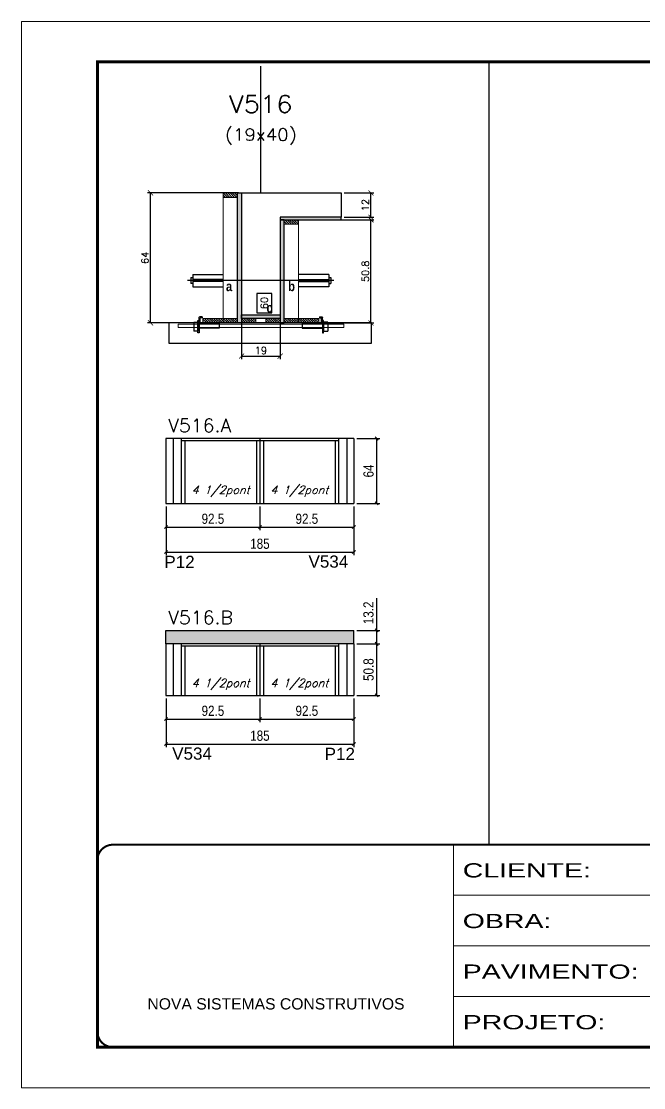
# Model space of a CAD drawing. Extents: x -21493 to -15213, y -12134 to 11887.
# Drawn here: x -19895 to -19282, y 5094 to 6144 of the extents above; entities that cross this region are included whole.
import ezdxf
from ezdxf.enums import TextEntityAlignment as Align

# ---------------------------------------------------------------- set-up
doc = ezdxf.new("R2010")
doc.units = 0
for name, pattern in [('CONTINUO', [0]), ('DASHED', [0.75, 0.5, -0.25]), ('HIDDEN', [0.375, 0.25, -0.125])]:
    doc.linetypes.add(name, pattern=pattern)
for name, color, linetype in [('5', 5, 'Continuous'), ('barrote', 251, 'Continuous'), ('COTA', 241, 'Continuous'), ('Cota Seção (2x)', 4, 'Continuous'), ('detalhes', 4, 'Continuous'), ('Painéis', 200, 'Continuous'), ('presilha', 1, 'Continuous'), ('SARR_2.2x7', 40, 'Continuous'), ('SARR_3.5x7', 81, 'Continuous'), ('TENSOR', 3, 'Continuous'), ('texto', 7, 'Continuous'), ('Texto de Titulo', 7, 'Continuous'), ('Texto Qtd Sarr', 242, 'Continuous')]:
    doc.layers.add(name, color=color, linetype=linetype)
for name, color, linetype, lineweight in [('CONCRETO', 251, 'Continuous', 25), ('Folhas', 255, 'Continuous', 9), ('Hachura', 251, 'Continuous', 9), ('Madeira', 126, 'Continuous', 18), ('SARRAFO DE PRESSAO', 251, 'DASHED', 9), ('SCO-___-LAJ', 2, 'Continuous', 0), ('Texto Seção', 7, 'Continuous', 15)]:
    doc.layers.add(name, color=color, linetype=linetype, lineweight=lineweight)
doc.styles.add('ARIAL', font='arial.ttf')
doc.styles.add('COTA TECNICA', font='techl___.ttf', dxfattribs={"height": 10})
doc.styles.add('REGUA-120', font='ROMANS.shx', dxfattribs={"height": 15})
doc.styles.add('Romans', font='romans.shx')
doc.styles.get("Standard").update_dxf_attribs({"font": 'arial.ttf'})
doc.styles.add('TECNICA', font='techb___.ttf', dxfattribs={"height": 10})
doc.styles.add('Tecnologia', font='')
doc.styles.get('Tecnologia').set_extended_font_data('Forgotten Futurist')
doc.dimstyles.new('Cota Seção (2x)', dxfattribs={"dimtxt": 7, "dimasz": 5, "dimexe": 3, "dimexo": 3, "dimgap": 2, "dimtad": 3, "dimdec": 1, "dimlfac": 0.5, "dimzin": 12, "dimdsep": 46, "dimtxsty": 'Romans', "dimblk": 'ARCHTICK', "dimcen": 0, "dimclrd": 4, "dimclre": 4, "dimclrt": 1, "dimadec": 1, "dimazin": 3, "dimtfac": 1, "dimtdec": 1, "dimtmove": 0, "dimatfit": 3, "dimldrblk": 'OBLIQUE', "dimfxl": 1, "dimtolj": 1, "dimtzin": 12, "dimarcsym": 0})
doc.dimstyles.new('Cota Seção interna', dxfattribs={"dimtxt": 7, "dimasz": 6, "dimexe": 0.18, "dimexo": 2, "dimgap": -4, "dimtad": 3, "dimdec": 1, "dimlfac": 0.5, "dimzin": 12, "dimdsep": 46, "dimtxsty": 'Romans', "dimblk": 'ARCHTICK', "dimcen": 0.09, "dimse1": 1, "dimse2": 1, "dimsd1": 1, "dimsd2": 1, "dimclrd": 180, "dimclre": 5, "dimclrt": 1, "dimadec": 0, "dimazin": 3, "dimtfac": 1, "dimtdec": 1, "dimtofl": 0, "dimtmove": 0, "dimatfit": 3, "dimldrblk": 'ARCHTICK', "dimfxl": 1, "dimtolj": 1, "dimtzin": 0, "dimarcsym": 0})
doc.dimstyles.new('PAINEL', dxfattribs={"dimtxt": 10, "dimasz": 3, "dimexe": 3, "dimexo": 3, "dimgap": 3, "dimtad": 1, "dimdec": 1, "dimzin": 12, "dimdsep": 46, "dimtxsty": 'COTA TECNICA', "dimblk1": 'OBLIQUE', "dimblk2": 'OBLIQUE', "dimsah": 1, "dimcen": 0.9, "dimclrd": 4, "dimclre": 4, "dimclrt": 240, "dimadec": 1, "dimazin": 3, "dimtfac": 1, "dimtdec": 1, "dimtmove": 0, "dimatfit": 3, "dimfxl": 1, "dimtolj": 1, "dimtzin": 12, "dimarcsym": 0})
pattern_1 = [(315, (3278.577, -2382.2851), (1.12253202, 1.12253202), [])]
pattern_2 = [(315, (3278.577, -2455.8851), (1.12253202, 1.12253202), [])]

# ---------------------------------------------------------------- blocks, each defined once
blk = doc.blocks.new('titulo1')
at = {"layer": 'Defpoints', "color": 252, "linetype": 'HIDDEN', "ltscale": 2}
blk.add_line((0, 0), (0, 125), dxfattribs=at)
at = {"layer": 'Defpoints', "style": 'Romans', "oblique": 15}
blk.add_attdef('FOLHA', text='', height=10, dxfattribs=at).set_placement((0, 15.6), align=Align.MIDDLE_CENTER)
at = {"layer": 'Texto Qtd Sarr', "color": 3, "style": 'Romans', "oblique": 15}
for tag, height, p in [('TITULO', 17, (0, 71.4)), ('SEÇÃO', 12, (0, 41.5))]:
    blk.add_attdef(tag, text='', height=height, dxfattribs=at).set_placement(p, align=Align.MIDDLE_CENTER)
blk = doc.blocks.new('_ArchTick')
at = {"color": 0, "linetype": 'ByBlock', "const_width": 0.15}
blk.add_lwpolyline([(-0.5, -0.5), (0.5, 0.5)], dxfattribs=at)
blk = doc.blocks.new('*D171')
at = {"layer": 'COTA', "color": 4, "lineweight": -2, "transparency": 16777216}
for p, q in [((-19681, 5975.4), (-19770.7, 5975.4)), ((-19767.7, 5847.4), (-19767.7, 5975.4)), ((-19719, 5847.4), (-19770.7, 5847.4))]:
    blk.add_line(p, q, dxfattribs=at)
at = {"layer": 'Defpoints', "color": 0, "transparency": 16777216}
for p in [(-19767.7, 5975.4), (-19678, 5975.4), (-19716, 5847.4)]:
    blk.add_point(p, dxfattribs=at)
at = {"layer": 'COTA', "color": 4, "lineweight": -2, "transparency": 16777216, "xscale": 5, "yscale": 5, "zscale": 5}
for p, rotation in [((-19767.7, 5975.4), 90), ((-19767.7, 5847.4), 270)]:
    blk.add_blockref('_ArchTick', p, dxfattribs=dict(at, rotation=rotation))
at = {"layer": 'COTA', "color": 1, "transparency": 16777216, "insert": (-19773.2, 5911.4), "char_height": 7, "attachment_point": 5, "rotation": 90, "style": 'Romans'}
blk.add_mtext('\\A1;64', dxfattribs=at)
blk = doc.blocks.new('_Oblique')
at = {"color": 0, "linetype": 'ByBlock', "lineweight": -2}
blk.add_line((-0.5, -0.5), (0.5, 0.5), dxfattribs=at)
blk = doc.blocks.new('*D172')
at = {"layer": 'COTA', "color": 4, "lineweight": -2, "transparency": 16777216}
for p, q in [((-19619.1, 5949), (-19547.6, 5949)), ((-19550.6, 5847.4), (-19550.6, 5949)), ((-19599, 5847.4), (-19547.6, 5847.4))]:
    blk.add_line(p, q, dxfattribs=at)
at = {"layer": 'Defpoints', "color": 0, "transparency": 16777216}
for p in [(-19622.1, 5949), (-19550.6, 5949), (-19602, 5847.4)]:
    blk.add_point(p, dxfattribs=at)
at = {"layer": 'COTA', "color": 4, "lineweight": -2, "transparency": 16777216, "xscale": 5, "yscale": 5, "zscale": 5}
for p, rotation in [((-19550.6, 5949), 90), ((-19550.6, 5847.4), 270)]:
    blk.add_blockref('_ArchTick', p, dxfattribs=dict(at, rotation=rotation))
at = {"layer": 'COTA', "color": 1, "transparency": 16777216, "insert": (-19556.1, 5898.2), "char_height": 7, "attachment_point": 5, "rotation": 90, "style": 'Romans'}
blk.add_mtext('\\A1;50.8', dxfattribs=at)
blk = doc.blocks.new('*D173')
at = {"layer": 'Cota Seção (2x)', "color": 180, "lineweight": -2, "transparency": 16777216}
for p, q in [((-19648.1, 5876.4), (-19663.1, 5876.4)), ((-19663.1, 5876.4), (-19663.1, 5857.4)), ((-19648.1, 5857.4), (-19648.1, 5876.4)), ((-19663.1, 5857.4), (-19648.1, 5857.4))]:
    blk.add_line(p, q, dxfattribs=at)
at = {"layer": 'Defpoints', "color": 0, "transparency": 16777216}
for p in [(-19644.1, 5975.4), (-19640, 5975.4), (-19640, 5855.4)]:
    blk.add_point(p, dxfattribs=at)
at = {"layer": 'Cota Seção (2x)', "color": 1, "transparency": 16777216, "insert": (-19655.6, 5866.9), "char_height": 7, "attachment_point": 5, "rotation": 90, "style": 'Romans'}
blk.add_mtext('\\A1;60', dxfattribs=at)
blk = doc.blocks.new('PRESILHA METÁLICA 1')
at = {"layer": 'presilha'}
for p, q in [((7.5, 10.6), (7.5, 19.9)), ((12, 21), (8.6, 21)), ((9, 11.6), (9, 18.9)), ((12, 19.5), (9.6, 19.5)), ((12, 21), (12, 19.5)), ((0, 13), (6, 13)), ((0, 13), (0, 0)), ((6, 0), (0, 0)), ((6, 15.5), (7.5, 15.5)), ((6, -2.5), (6, 15.5)), ((6, 13), (6, 0)), ((7.5, 15.5), (7.5, -2.5)), ((37.5, 4.1), (7.5, 4.1)), ((37.5, 11), (9.6, 11)), ((37.5, 11), (37.5, 4.1)), ((7.5, -2.5), (6, -2.5))]:
    blk.add_line(p, q, dxfattribs=at)
for centre, radius, start, end in [((8.6, 19.9), 1.14, 90, 180), ((9.6, 18.9), 0.57, 90, 180), ((9.6, 11.6), 0.57, 180, 270)]:
    blk.add_arc(centre, radius, start, end, dxfattribs=at)
blk = doc.blocks.new('*D174')
at = {"layer": 'COTA', "color": 4, "lineweight": -2, "transparency": 16777216}
for p, q in [((-19678, 5848.8), (-19678, 5811.7)), ((-19640, 5848.8), (-19640, 5811.7)), ((-19678, 5814.7), (-19640, 5814.7))]:
    blk.add_line(p, q, dxfattribs=at)
at = {"layer": 'Defpoints', "color": 0, "transparency": 16777216}
for p in [(-19678, 5851.8), (-19640, 5851.8), (-19640, 5814.7)]:
    blk.add_point(p, dxfattribs=at)
at = {"layer": 'COTA', "color": 4, "lineweight": -2, "transparency": 16777216, "xscale": 5, "yscale": 5, "zscale": 5, "rotation": 180}
blk.add_blockref('_ArchTick', (-19678, 5814.7), dxfattribs=at)
at = {"layer": 'COTA', "color": 4, "lineweight": -2, "transparency": 16777216, "xscale": 5, "yscale": 5, "zscale": 5}
blk.add_blockref('_ArchTick', (-19640, 5814.7), dxfattribs=at)
at = {"layer": 'COTA', "color": 1, "transparency": 16777216, "insert": (-19659, 5820.2), "char_height": 7, "attachment_point": 5, "style": 'Romans'}
blk.add_mtext('\\A1;19', dxfattribs=at)
blk = doc.blocks.new('*D175')
at = {"layer": 'COTA', "color": 4, "linetype": 'ByBlock', "lineweight": -2, "transparency": 16777216}
for p, q in [((-19564.4, 5733.6), (-19541.8, 5733.6)), ((-19544.8, 5669.6), (-19544.8, 5733.6)), ((-19564.4, 5669.6), (-19541.8, 5669.6))]:
    blk.add_line(p, q, dxfattribs=at)
at = {"layer": 'Defpoints', "color": 0, "linetype": 'ByBlock', "transparency": 16777216}
for p in [(-19567.4, 5733.6), (-19544.8, 5733.6), (-19567.4, 5669.6)]:
    blk.add_point(p, dxfattribs=at)
at = {"layer": 'COTA', "color": 4, "linetype": 'ByBlock', "lineweight": -2, "transparency": 16777216, "xscale": 3, "yscale": 3, "zscale": 3}
for p, rotation in [((-19544.8, 5733.6), 90), ((-19544.8, 5669.6), 270)]:
    blk.add_blockref('_Oblique', p, dxfattribs=dict(at, rotation=rotation))
at = {"layer": 'COTA', "color": 240, "linetype": 'ByBlock', "transparency": 16777216, "insert": (-19552.9, 5701.6), "char_height": 10, "attachment_point": 5, "rotation": 90, "style": 'COTA TECNICA'}
blk.add_mtext('\\A1;64', dxfattribs=at)
blk = doc.blocks.new('*D812')
at = {"layer": 'COTA', "color": 4, "lineweight": -2, "transparency": 16777216}
for p, q in [((-19752.4, 5666.6), (-19752.4, 5643.3)), ((-19659.9, 5666.6), (-19659.9, 5643.3)), ((-19752.4, 5646.3), (-19659.9, 5646.3))]:
    blk.add_line(p, q, dxfattribs=at)
at = {"layer": 'Defpoints', "color": 0, "transparency": 16777216}
for p in [(-19752.4, 5669.6), (-19659.9, 5669.6), (-19659.9, 5646.3)]:
    blk.add_point(p, dxfattribs=at)
at = {"layer": 'COTA', "color": 4, "lineweight": -2, "transparency": 16777216, "xscale": 3, "yscale": 3, "zscale": 3, "rotation": 180}
blk.add_blockref('_Oblique', (-19752.4, 5646.3), dxfattribs=at)
at = {"layer": 'COTA', "color": 4, "lineweight": -2, "transparency": 16777216, "xscale": 3, "yscale": 3, "zscale": 3}
blk.add_blockref('_Oblique', (-19659.9, 5646.3), dxfattribs=at)
at = {"layer": 'COTA', "color": 240, "transparency": 16777216, "insert": (-19706.2, 5654.5), "char_height": 10, "attachment_point": 5, "style": 'COTA TECNICA'}
blk.add_mtext('\\A1;92.5', dxfattribs=at)
blk = doc.blocks.new('*D813')
at = {"layer": 'COTA', "color": 4, "lineweight": -2, "transparency": 16777216}
for p, q in [((-19659.9, 5666.6), (-19659.9, 5643.3)), ((-19567.4, 5666.6), (-19567.4, 5643.3)), ((-19659.9, 5646.3), (-19567.4, 5646.3))]:
    blk.add_line(p, q, dxfattribs=at)
at = {"layer": 'Defpoints', "color": 0, "transparency": 16777216}
for p in [(-19659.9, 5669.6), (-19567.4, 5669.6), (-19567.4, 5646.3)]:
    blk.add_point(p, dxfattribs=at)
at = {"layer": 'COTA', "color": 4, "lineweight": -2, "transparency": 16777216, "xscale": 3, "yscale": 3, "zscale": 3, "rotation": 180}
blk.add_blockref('_Oblique', (-19659.9, 5646.3), dxfattribs=at)
at = {"layer": 'COTA', "color": 4, "lineweight": -2, "transparency": 16777216, "xscale": 3, "yscale": 3, "zscale": 3}
blk.add_blockref('_Oblique', (-19567.4, 5646.3), dxfattribs=at)
at = {"layer": 'COTA', "color": 240, "transparency": 16777216, "insert": (-19613.7, 5654.5), "char_height": 10, "attachment_point": 5, "style": 'COTA TECNICA'}
blk.add_mtext('\\A1;92.5', dxfattribs=at)
blk = doc.blocks.new('*D814')
at = {"layer": 'COTA', "color": 4, "lineweight": -2, "ltscale": 25, "transparency": 16777216}
for p, q in [((-19752.4, 5666.6), (-19752.4, 5618.8)), ((-19567.4, 5666.6), (-19567.4, 5618.8)), ((-19752.4, 5621.8), (-19567.4, 5621.8))]:
    blk.add_line(p, q, dxfattribs=at)
at = {"layer": 'Defpoints', "color": 0, "ltscale": 25, "transparency": 16777216}
for p in [(-19752.4, 5669.6), (-19567.4, 5669.6), (-19567.4, 5621.8)]:
    blk.add_point(p, dxfattribs=at)
at = {"layer": 'COTA', "color": 4, "lineweight": -2, "ltscale": 25, "transparency": 16777216, "xscale": 3, "yscale": 3, "zscale": 3, "rotation": 180}
blk.add_blockref('_Oblique', (-19752.4, 5621.8), dxfattribs=at)
at = {"layer": 'COTA', "color": 4, "lineweight": -2, "ltscale": 25, "transparency": 16777216, "xscale": 3, "yscale": 3, "zscale": 3}
blk.add_blockref('_Oblique', (-19567.4, 5621.8), dxfattribs=at)
at = {"layer": 'COTA', "color": 240, "ltscale": 25, "transparency": 16777216, "insert": (-19659.9, 5629.9), "char_height": 10, "attachment_point": 5, "style": 'COTA TECNICA'}
blk.add_mtext('\\A1;185', dxfattribs=at)
blk = doc.blocks.new('*D176')
at = {"layer": 'COTA', "color": 4, "linetype": 'ByBlock', "lineweight": -2, "transparency": 16777216}
for p, q in [((-19564.4, 5531.4), (-19541.8, 5531.4)), ((-19544.8, 5480.6), (-19544.8, 5531.4)), ((-19564.4, 5480.6), (-19541.8, 5480.6))]:
    blk.add_line(p, q, dxfattribs=at)
at = {"layer": 'Defpoints', "color": 0, "linetype": 'ByBlock', "transparency": 16777216}
for p in [(-19567.4, 5531.4), (-19544.8, 5531.4), (-19567.4, 5480.6)]:
    blk.add_point(p, dxfattribs=at)
at = {"layer": 'COTA', "color": 4, "linetype": 'ByBlock', "lineweight": -2, "transparency": 16777216, "xscale": 3, "yscale": 3, "zscale": 3}
for p, rotation in [((-19544.8, 5531.4), 90), ((-19544.8, 5480.6), 270)]:
    blk.add_blockref('_Oblique', p, dxfattribs=dict(at, rotation=rotation))
at = {"layer": 'COTA', "color": 240, "linetype": 'ByBlock', "transparency": 16777216, "insert": (-19552.9, 5506), "char_height": 10, "attachment_point": 5, "rotation": 90, "style": 'COTA TECNICA'}
blk.add_mtext('\\A1;50.8', dxfattribs=at)
blk = doc.blocks.new('*D815')
at = {"layer": 'COTA', "color": 4, "lineweight": -2, "transparency": 16777216}
for p, q in [((-19752.4, 5477.6), (-19752.4, 5454.3)), ((-19659.9, 5477.6), (-19659.9, 5454.3)), ((-19752.4, 5457.3), (-19659.9, 5457.3))]:
    blk.add_line(p, q, dxfattribs=at)
at = {"layer": 'Defpoints', "color": 0, "transparency": 16777216}
for p in [(-19752.4, 5480.6), (-19659.9, 5480.6), (-19659.9, 5457.3)]:
    blk.add_point(p, dxfattribs=at)
at = {"layer": 'COTA', "color": 4, "lineweight": -2, "transparency": 16777216, "xscale": 3, "yscale": 3, "zscale": 3, "rotation": 180}
blk.add_blockref('_Oblique', (-19752.4, 5457.3), dxfattribs=at)
at = {"layer": 'COTA', "color": 4, "lineweight": -2, "transparency": 16777216, "xscale": 3, "yscale": 3, "zscale": 3}
blk.add_blockref('_Oblique', (-19659.9, 5457.3), dxfattribs=at)
at = {"layer": 'COTA', "color": 240, "transparency": 16777216, "insert": (-19706.2, 5465.4), "char_height": 10, "attachment_point": 5, "style": 'COTA TECNICA'}
blk.add_mtext('\\A1;92.5', dxfattribs=at)
blk = doc.blocks.new('*D816')
at = {"layer": 'COTA', "color": 4, "lineweight": -2, "transparency": 16777216}
for p, q in [((-19659.9, 5477.6), (-19659.9, 5454.3)), ((-19567.4, 5477.6), (-19567.4, 5454.3)), ((-19659.9, 5457.3), (-19567.4, 5457.3))]:
    blk.add_line(p, q, dxfattribs=at)
at = {"layer": 'Defpoints', "color": 0, "transparency": 16777216}
for p in [(-19659.9, 5480.6), (-19567.4, 5480.6), (-19567.4, 5457.3)]:
    blk.add_point(p, dxfattribs=at)
at = {"layer": 'COTA', "color": 4, "lineweight": -2, "transparency": 16777216, "xscale": 3, "yscale": 3, "zscale": 3, "rotation": 180}
blk.add_blockref('_Oblique', (-19659.9, 5457.3), dxfattribs=at)
at = {"layer": 'COTA', "color": 4, "lineweight": -2, "transparency": 16777216, "xscale": 3, "yscale": 3, "zscale": 3}
blk.add_blockref('_Oblique', (-19567.4, 5457.3), dxfattribs=at)
at = {"layer": 'COTA', "color": 240, "transparency": 16777216, "insert": (-19613.7, 5465.4), "char_height": 10, "attachment_point": 5, "style": 'COTA TECNICA'}
blk.add_mtext('\\A1;92.5', dxfattribs=at)
blk = doc.blocks.new('*D817')
at = {"layer": 'COTA', "color": 4, "lineweight": -2, "ltscale": 25, "transparency": 16777216}
for p, q in [((-19752.4, 5477.6), (-19752.4, 5429.7)), ((-19567.4, 5477.6), (-19567.4, 5429.7)), ((-19752.4, 5432.7), (-19567.4, 5432.7))]:
    blk.add_line(p, q, dxfattribs=at)
at = {"layer": 'Defpoints', "color": 0, "ltscale": 25, "transparency": 16777216}
for p in [(-19752.4, 5480.6), (-19567.4, 5480.6), (-19567.4, 5432.7)]:
    blk.add_point(p, dxfattribs=at)
at = {"layer": 'COTA', "color": 4, "lineweight": -2, "ltscale": 25, "transparency": 16777216, "xscale": 3, "yscale": 3, "zscale": 3, "rotation": 180}
blk.add_blockref('_Oblique', (-19752.4, 5432.7), dxfattribs=at)
at = {"layer": 'COTA', "color": 4, "lineweight": -2, "ltscale": 25, "transparency": 16777216, "xscale": 3, "yscale": 3, "zscale": 3}
blk.add_blockref('_Oblique', (-19567.4, 5432.7), dxfattribs=at)
at = {"layer": 'COTA', "color": 240, "ltscale": 25, "transparency": 16777216, "insert": (-19659.9, 5440.9), "char_height": 10, "attachment_point": 5, "style": 'COTA TECNICA'}
blk.add_mtext('\\A1;185', dxfattribs=at)
blk = doc.blocks.new('*D818')
at = {"layer": 'COTA', "color": 4, "lineweight": -2, "ltscale": 25, "transparency": 16777216}
for p, q in [((-19544.8, 5544.6), (-19544.8, 5576.3)), ((-19564.4, 5544.6), (-19541.8, 5544.6)), ((-19544.8, 5531.4), (-19544.8, 5544.6)), ((-19564.4, 5531.4), (-19541.8, 5531.4))]:
    blk.add_line(p, q, dxfattribs=at)
at = {"layer": 'Defpoints', "color": 0, "ltscale": 25, "transparency": 16777216}
for p in [(-19567.4, 5544.6), (-19544.8, 5544.6), (-19567.4, 5531.4)]:
    blk.add_point(p, dxfattribs=at)
at = {"layer": 'COTA', "color": 4, "lineweight": -2, "ltscale": 25, "transparency": 16777216, "xscale": 3, "yscale": 3, "zscale": 3}
for p, rotation in [((-19544.8, 5544.6), 90), ((-19544.8, 5531.4), 270)]:
    blk.add_blockref('_Oblique', p, dxfattribs=dict(at, rotation=rotation))
at = {"layer": 'COTA', "color": 240, "ltscale": 25, "transparency": 16777216, "insert": (-19553, 5561.9), "char_height": 10, "attachment_point": 5, "rotation": 90, "style": 'COTA TECNICA'}
blk.add_mtext('\\A1;13.2', dxfattribs=at)
blk = doc.blocks.new('*D819')
at = {"layer": 'COTA', "color": 4, "lineweight": -2, "transparency": 16777216}
for p, q in [((-19577, 5975.4), (-19547.6, 5975.4)), ((-19550.6, 5951.4), (-19550.6, 5975.4)), ((-19577, 5951.4), (-19547.6, 5951.4))]:
    blk.add_line(p, q, dxfattribs=at)
at = {"layer": 'Defpoints', "color": 0, "transparency": 16777216}
for p in [(-19580, 5975.4), (-19550.6, 5975.4), (-19580, 5951.4)]:
    blk.add_point(p, dxfattribs=at)
at = {"layer": 'COTA', "color": 4, "lineweight": -2, "transparency": 16777216, "xscale": 5, "yscale": 5, "zscale": 5}
for p, rotation in [((-19550.6, 5975.4), 90), ((-19550.6, 5951.4), 270)]:
    blk.add_blockref('_ArchTick', p, dxfattribs=dict(at, rotation=rotation))
at = {"layer": 'COTA', "color": 1, "transparency": 16777216, "insert": (-19556.1, 5963.4), "char_height": 7, "attachment_point": 5, "rotation": 90, "style": 'Romans'}
blk.add_mtext('\\A1;12', dxfattribs=at)
blk = doc.blocks.new('9999999999')
at = {"color": 30, "linetype": 'CONTINUO'}
for p, q in [((98564.6, 34230.2), (98564.6, 34429.4)), ((98564.6, 34379.6), (99584, 34379.6)), ((98564.6, 34329.8), (99488, 34329.8)), ((98564.6, 34280), (99488, 34280))]:
    blk.add_line(p, q, dxfattribs=at)
at = {"color": 30, "linetype": 'CONTINUO', "const_width": 2}
blk.add_lwpolyline([(99584, 34230.2), (99584, 34414.4, 0.414214), (99569, 34429.4), (98229, 34429.4, 0.414214), (98214, 34414.4), (98214, 34245.2, 0.414214), (98229, 34230.2), (99584, 34230.2)], format="xyb", dxfattribs=at)
at = {"layer": 'Folhas'}
blk.add_lwpolyline([(98139, 34190.2), (99624, 34190.2), (99624, 35240.2), (98139, 35240.2)], close=True, dxfattribs=at)
at = {"layer": 'Folhas', "color": 30, "const_width": 3}
blk.add_lwpolyline([(98214, 34230.2), (99584, 34230.2), (99584, 35200.2), (98214, 35200.2)], close=True, dxfattribs=at)
at = {"color": 7, "linetype": 'Continuous', "ltscale": 5, "style": 'ARIAL'}
blk.add_text('NOVA SISTEMAS CONSTRUTIVOS', height=11.059, dxfattribs=at).set_placement((98263.2, 34267.2))
at = {"layer": 'Folhas', "color": 7, "style": 'Tecnologia', "width": 1.5}
for s, p in [('CLIENTE:', (98573.7, 34397.2)), ('OBRA:', (98573.7, 34347.3)), ('PAVIMENTO:', (98573.7, 34297.5)), ('PROJETO:', (98573.7, 34247.7))]:
    blk.add_text(s, height=14, dxfattribs=at).set_placement(p)

msp = doc.modelspace()

# ---------------------------------------------------------------- hatches: boundary and pattern name
at = {"layer": 'COTA', "linetype": 'ByBlock'}
h = msp.add_hatch(dxfattribs=at)
h.set_pattern_fill('AR-CONC', color=256, scale=0.03)
h.set_pattern_definition([(50, (-162845.903, -19152.8167), (5.46554007, -0.47817257), [0.5715, -6.2865]), (355, (-162845.903, -19152.8167), (-1.05730264, 5.73170536), [0.4572, -5.02921753]), (100.4514447, (-162845.4477, -19152.8565), (4.40823741, 5.25353256), [0.48570026, -5.34270734]), (46.1842, (-162845.903, -19151.293), (8.13237123, -1.26126984), [0.85725, -9.42975]), (96.6355576, (-162845.2254, -19151.398), (7.122124, 7.42278374), [0.7285507, -8.01406824]), (351.184151, (-162845.903, -19151.293), (7.122124, 7.42278374), [0.685799, -7.54379196]), (21, (-162845.141, -19151.6737), (4.54843174, -3.06795595), [0.5715, -6.2865]), (326, (-162845.141, -19151.6737), (1.85406085, 5.52563898), [0.4572, -5.0292]), (71.451445, (-162844.762, -19151.9293), (6.40249258, 2.45768307), [0.48570026, -5.34269813]), (37.5, (-162845.9031, -19152.8167), (0.092658098, 2.536651166), [0, -4.96824, 0, -5.1054, 0, -5.04825]), (7.5, (-162845.903, -19152.8167), (2.004589875, 3.005417245), [0, -2.91084, 0, -4.85394, 0, -1.92405]), (327.5, (-162847.6024, -19152.8167), (4.067717855, -0.17186232), [0, -1.905, 0, -5.9436, 0, -7.8867]), (317.5, (-162848.3644, -19152.8167), (4.44387544, 0.76279473), [0, -2.4765, 0, -3.94716, 0, -5.6007])])
h.paths.add_polyline_path([(-19567.44, 5531.35), (-19567.44, 5544.55), (-19752.44, 5544.55), (-19752.44, 5531.35)])
at = {"layer": 'Hachura'}
h = msp.add_hatch(dxfattribs=at)
h.set_pattern_fill('ANSI31', color=256, scale=0.5, angle=270, style=0)
h.set_pattern_definition([(315, (3278.577, -2332.2851), (1.12253202, 1.12253202), [])])
h.paths.add_polyline_path([(-19682.04, 5970.96), (-19682.04, 5975.36), (-19696.04, 5975.36), (-19696.04, 5970.96)])
h = msp.add_hatch(color=256, dxfattribs=at)
h.dxf.hatch_style = 1
h.paths.add_polyline_path([(-19682.04, 5975.36), (-19678.04, 5975.36), (-19678.04, 5847.36), (-19682.04, 5847.36)])
h = msp.add_hatch(color=256, dxfattribs=at)
h.dxf.hatch_style = 1
h.paths.add_polyline_path([(-19636.05, 5948.96), (-19640.05, 5948.96), (-19640.04, 5847.36), (-19636.04, 5847.36)])
h = msp.add_hatch(color=256, dxfattribs=at)
h.dxf.hatch_style = 1
h.paths.add_polyline_path([(-19580.04, 5948.96), (-19580.04, 5951.36), (-19640.04, 5951.36), (-19640.04, 5948.96)])
h = msp.add_hatch(dxfattribs=at)
h.set_pattern_fill('ANSI31', color=256, scale=0.5, angle=270, style=0)
h.set_pattern_definition([(315, (3278.5866, -2358.6851), (1.12253202, 1.12253202), [])])
h.paths.add_polyline_path([(-19636.05, 5944.56), (-19636.05, 5948.96), (-19622.05, 5948.96), (-19622.05, 5944.56)])
h = msp.add_hatch(dxfattribs=at)
h.set_pattern_fill('ANSI31', color=256, scale=0.5, angle=270, style=0)
h.set_pattern_definition(pattern_1)
h.paths.add_polyline_path([(-19716.04, 5847.36), (-19716.04, 5851.76), (-19696.04, 5851.76), (-19696.04, 5847.36)])
h = msp.add_hatch(dxfattribs=at)
h.set_pattern_fill('ANSI31', color=256, scale=0.5, angle=270, style=0)
h.set_pattern_definition(pattern_2)
h.paths.add_polyline_path([(-19682.04, 5847.36), (-19682.04, 5851.76), (-19696.04, 5851.76), (-19696.04, 5847.36)])
h = msp.add_hatch(color=256, dxfattribs=at)
h.dxf.hatch_style = 1
h.paths.add_polyline_path([(-19678.04, 5851.76), (-19678.04, 5855.36), (-19640.04, 5855.36), (-19640.04, 5851.76)])
h = msp.add_hatch(dxfattribs=at)
h.set_pattern_fill('ANSI31', color=256, scale=0.5, angle=270, style=0)
h.set_pattern_definition([(315, (3296.577, -2455.8851), (1.12253202, 1.12253202), [])])
h.paths.add_polyline_path([(-19664.04, 5847.36), (-19664.04, 5851.76), (-19678.04, 5851.76), (-19678.04, 5847.36)])
h = msp.add_hatch(dxfattribs=at)
h.set_pattern_fill('ANSI31', color=256, scale=0.5, angle=270, style=0)
h.set_pattern_definition([(315, (3320.5766, -2455.8851), (1.12253202, 1.12253202), [])])
h.paths.add_polyline_path([(-19640.04, 5847.36), (-19640.04, 5851.76), (-19654.04, 5851.76), (-19654.04, 5847.36)])
h = msp.add_hatch(dxfattribs=at)
h.set_pattern_fill('ANSI31', color=256, scale=0.5, angle=270, style=0)
h.set_pattern_definition(pattern_2)
h.paths.add_polyline_path([(-19636.04, 5847.36), (-19636.04, 5851.76), (-19622.04, 5851.76), (-19622.04, 5847.36)])
h = msp.add_hatch(dxfattribs=at)
h.set_pattern_fill('ANSI31', color=256, scale=0.5, angle=270, style=0)
h.set_pattern_definition(pattern_1)
h.paths.add_polyline_path([(-19602.04, 5847.36), (-19602.04, 5851.76), (-19622.04, 5851.76), (-19622.04, 5847.36)])

# ---------------------------------------------------------------- linework, layer by layer
at = {"ltscale": 3}
for p, q in [((-19728.04, 5892.08), (-19728.04, 5886.08)), ((-19728.04, 5892.08), (-19726.04, 5892.08)), ((-19726.04, 5895.08), (-19726.04, 5883.08)), ((-19726.04, 5895.08), (-19696.04, 5895.08)), ((-19592.04, 5895.08), (-19622.04, 5895.08)), ((-19592.04, 5895.08), (-19592.04, 5883.08)), ((-19592.04, 5892.08), (-19590.04, 5892.08)), ((-19590.04, 5892.08), (-19590.04, 5886.08)), ((-19726.04, 5886.08), (-19728.04, 5886.08)), ((-19696.04, 5890.08), (-19726.04, 5890.08)), ((-19696.04, 5888.08), (-19726.04, 5888.08)), ((-19726.04, 5883.08), (-19696.04, 5883.08)), ((-19622.04, 5890.08), (-19592.04, 5890.08)), ((-19622.04, 5888.08), (-19592.04, 5888.08)), ((-19592.04, 5883.08), (-19622.04, 5883.08)), ((-19592.04, 5886.08), (-19590.04, 5886.08))]:
    msp.add_line(p, q, dxfattribs=at)
at = {"layer": 'barrote'}
msp.add_lwpolyline([(-19749.5, 5827.36), (-19549.92, 5827.36), (-19549.92, 5847.36), (-19749.5, 5847.36)], close=True, dxfattribs=at)
at = {"layer": 'CONCRETO'}
msp.add_lwpolyline([(-19678.04, 5975.36), (-19678.04, 5975.36), (-19678.04, 5975.36), (-19678.04, 5975.36), (-19580.04, 5975.36), (-19580.04, 5951.36)], dxfattribs=at)
at = {"layer": 'COTA', "linetype": 'ByBlock'}
for p, q in [((-19434.49, 6104.36), (-19434.49, 5333.6)), ((-19752.44, 5531.35), (-19752.44, 5544.55)), ((-19752.44, 5544.55), (-19567.44, 5544.55)), ((-19567.44, 5531.35), (-19567.44, 5544.55))]:
    msp.add_line(p, q, dxfattribs=at)
at = {"layer": 'Madeira'}
for points in [[(-19682.04, 5970.96), (-19682.04, 5975.36), (-19696.04, 5975.36), (-19696.04, 5970.96)], [(-19682.04, 5975.36), (-19696.04, 5975.36), (-19696.04, 5847.36), (-19682.04, 5847.36)], [(-19636.05, 5944.56), (-19636.05, 5948.96), (-19622.05, 5948.96), (-19622.05, 5944.56)], [(-19636.05, 5948.96), (-19622.05, 5948.96), (-19622.04, 5847.36), (-19636.04, 5847.36)], [(-19716.04, 5847.36), (-19716.04, 5851.76), (-19696.04, 5851.76), (-19696.04, 5847.36)], [(-19682.04, 5847.36), (-19682.04, 5851.76), (-19696.04, 5851.76), (-19696.04, 5847.36)], [(-19664.04, 5847.36), (-19664.04, 5851.76), (-19678.04, 5851.76), (-19678.04, 5847.36)], [(-19640.04, 5847.36), (-19640.04, 5851.76), (-19654.04, 5851.76), (-19654.04, 5847.36)], [(-19636.04, 5847.36), (-19636.04, 5851.76), (-19622.04, 5851.76), (-19622.04, 5847.36)], [(-19602.04, 5847.36), (-19602.04, 5851.76), (-19622.04, 5851.76), (-19622.04, 5847.36)]]:
    msp.add_lwpolyline(points, close=True, dxfattribs=at)
at = {"layer": 'Painéis', "linetype": 'ByBlock'}
for p, q in [((-19752.44, 5733.61), (-19752.44, 5669.61)), ((-19567.44, 5733.61), (-19752.44, 5733.61)), ((-19659.94, 5733.61), (-19659.94, 5669.61)), ((-19567.44, 5733.61), (-19567.44, 5669.61)), ((-19752.44, 5669.61), (-19567.44, 5669.61)), ((-19752.44, 5531.35), (-19752.44, 5480.55)), ((-19567.44, 5531.35), (-19752.44, 5531.35)), ((-19659.94, 5531.35), (-19659.94, 5480.55)), ((-19567.44, 5531.35), (-19567.44, 5480.55)), ((-19752.44, 5480.55), (-19567.44, 5480.55))]:
    msp.add_line(p, q, dxfattribs=at)
at = {"layer": 'Painéis'}
for points in [[(-19682.04, 5975.36), (-19678.04, 5975.36), (-19678.04, 5847.36), (-19682.04, 5847.36)], [(-19636.05, 5948.96), (-19640.05, 5948.96), (-19640.04, 5847.36), (-19636.04, 5847.36)], [(-19580.04, 5948.96), (-19580.04, 5951.36), (-19640.04, 5951.36), (-19640.04, 5948.96)], [(-19678.04, 5851.76), (-19678.04, 5855.36), (-19640.04, 5855.36), (-19640.04, 5851.76)]]:
    msp.add_lwpolyline(points, close=True, dxfattribs=at)
at = {"layer": 'SARR_2.2x7', "linetype": 'Continuous'}
for p, q in [((-19745.44, 5733.61), (-19745.44, 5669.61)), ((-19574.44, 5733.61), (-19574.44, 5669.61)), ((-19582.44, 5731.41), (-19737.44, 5731.41)), ((-19745.44, 5531.35), (-19745.44, 5480.55)), ((-19582.44, 5529.15), (-19737.44, 5529.15)), ((-19574.44, 5531.35), (-19574.44, 5480.55))]:
    msp.add_line(p, q, dxfattribs=at)
at = {"layer": 'SARR_3.5x7'}
for p, q in [((-19737.44, 5733.61), (-19737.44, 5669.61)), ((-19582.44, 5733.61), (-19582.44, 5669.61)), ((-19733.94, 5731.41), (-19733.94, 5669.61)), ((-19663.44, 5731.41), (-19663.44, 5669.61)), ((-19656.44, 5731.41), (-19656.44, 5669.61)), ((-19585.94, 5731.41), (-19585.94, 5669.61)), ((-19737.44, 5531.35), (-19737.44, 5480.55)), ((-19733.94, 5529.15), (-19733.94, 5480.55)), ((-19663.44, 5529.15), (-19663.44, 5480.55)), ((-19656.44, 5529.15), (-19656.44, 5480.55)), ((-19585.94, 5529.15), (-19585.94, 5480.55)), ((-19582.44, 5531.35), (-19582.44, 5480.55))]:
    msp.add_line(p, q, dxfattribs=at)
at = {"layer": 'SCO-___-LAJ', "color": 1}
msp.add_lwpolyline([(-19740.5, 5846.03), (-19577.23, 5846.03), (-19577.23, 5842.83), (-19740.5, 5842.83)], close=True, dxfattribs=at)
at = {"layer": 'TENSOR', "linetype": 'HIDDEN', "ltscale": 0.5}
msp.add_line((-19587.04, 5889.08), (-19731.35, 5889.08), dxfattribs=at)

# ---------------------------------------------------------------- block references
at = {"layer": 'presilha', "yscale": 0.6666666666666666, "zscale": 0.6666666666666666}
for p, xscale in [((-19724.91, 5839.39), 0.6666666666666666), ((-19593.18, 5839.39), -0.6666666666666666)]:
    msp.add_blockref('PRESILHA METÁLICA 1', p, dxfattribs=dict(at, xscale=xscale))
at = {"layer": 'SARRAFO DE PRESSAO', "color": 6, "linetype": 'ByBlock'}
msp.add_blockref('9999999999', (-118033.89, -29095.85), dxfattribs=at)
at = {"layer": 'Texto Seção'}
ref = msp.add_blockref('titulo1', (-19659.04, 5975.36), dxfattribs=at)
ref.add_attrib('TITULO', 'V516', dxfattribs={"layer": 'Texto de Titulo', "color": 7, "height": 17, "style": 'Romans', "width": 1.1}).set_placement((-19659.04, 6062.86), align=Align.MIDDLE_CENTER)
ref.add_attrib('SEÇÃO', '(19x40)', dxfattribs={"layer": 'Texto de Titulo', "color": 7, "height": 12, "style": 'Romans', "width": 1.1}).set_placement((-19659.04, 6032.86), align=Align.MIDDLE_CENTER)

# ---------------------------------------------------------------- texts
at = {"layer": '5', "linetype": 'Continuous'}
for s, rotation, p in [('P12', 0.00004, (-19754, 5606.09)), ('V534', 0.00004, (-19612.07, 5606.38)), ('V534', 359.99996, (-19746.31, 5417.32)), ('P12', 359.99996, (-19596.13, 5417.03))]:
    msp.add_text(s, height=12, rotation=rotation, dxfattribs=at).set_placement(p)
at = {"layer": 'detalhes', "style": 'TECNICA'}
for s, p in [('a', (-19693.35, 5878.69)), ('b', (-19632.11, 5878.68)), ('c', (-19653.44, 5857.59))]:
    msp.add_text(s, height=9.6, dxfattribs=at).set_placement(p)
at = {"layer": 'texto', "color": 2, "char_height": 8, "attachment_point": 5, "style": 'Romans'}
for insert in [(-19698.69, 5681.61), (-19621.19, 5681.61), (-19698.69, 5491.51), (-19621.19, 5491.51)]:
    msp.add_mtext('{\\Q19;\\C256;4 1/2pont}', dxfattribs=dict(at, insert=insert))
at = {"layer": 'Texto Seção', "style": 'REGUA-120', "width": 1.05}
for s, p in [('V516.A', (-19750.23, 5739.98)), ('V516.B', (-19750.23, 5550.92))]:
    msp.add_text(s, height=13, dxfattribs=at).set_placement(p)

# ---------------------------------------------------------------- dimensions: what is measured, and where the dimension line sits
at = {"layer": 'COTA'}
for base, p1, p2, picture, middle in [((-19767.69, 5975.36), (-19716.04, 5847.36), (-19678.04, 5975.36), '*D171', (-19773.19, 5911.36)), ((-19550.57, 5975.36), (-19580.04, 5951.36), (-19580.04, 5975.36), '*D819', (-19556.07, 5963.36)), ((-19550.57, 5948.96), (-19602.04, 5847.36), (-19622.05, 5948.96), '*D172', (-19556.07, 5898.16))]:
    dim = msp.add_linear_dim(base=base, p1=p1, p2=p2, angle=90, dimstyle='Cota Seção (2x)', dxfattribs=at)
    dim.commit()
    dim.dimension.update_dxf_attribs({"geometry": picture, "text_midpoint": middle})
for base, p1, p2, dimstyle, picture, middle in [((-19640.04, 5814.73), (-19678.04, 5851.76), (-19640.04, 5851.76), 'Cota Seção (2x)', '*D174', (-19659.04, 5820.23)), ((-19659.94, 5646.33), (-19752.44, 5669.61), (-19659.94, 5669.61), 'PAINEL', '*D812', (-19706.19, 5654.47)), ((-19567.44, 5646.33), (-19659.94, 5669.61), (-19567.44, 5669.61), 'PAINEL', '*D813', (-19613.69, 5654.47)), ((-19659.94, 5457.27), (-19752.44, 5480.55), (-19659.94, 5480.55), 'PAINEL', '*D815', (-19706.19, 5465.41)), ((-19567.44, 5457.27), (-19659.94, 5480.55), (-19567.44, 5480.55), 'PAINEL', '*D816', (-19613.69, 5465.41))]:
    dim = msp.add_linear_dim(base=base, p1=p1, p2=p2, dimstyle=dimstyle, dxfattribs=at)
    dim.commit()
    dim.dimension.update_dxf_attribs({"geometry": picture, "text_midpoint": middle})
at = {"layer": 'COTA', "linetype": 'ByBlock'}
dim = msp.add_linear_dim(base=(-19544.82, 5733.61), p1=(-19567.44, 5669.61), p2=(-19567.44, 5733.61), angle=90, dimstyle='PAINEL', dxfattribs=at)
dim.commit()
dim.dimension.update_dxf_attribs({"geometry": '*D175', "text_midpoint": (-19552.92, 5701.61)})
at = {"layer": 'COTA', "ltscale": 25}
for base, p1, p2, picture, middle in [((-19567.44, 5621.8), (-19752.44, 5669.61), (-19567.44, 5669.61), '*D814', (-19659.94, 5629.94)), ((-19567.44, 5432.74), (-19752.44, 5480.55), (-19567.44, 5480.55), '*D817', (-19659.94, 5440.87))]:
    dim = msp.add_linear_dim(base=base, p1=p1, p2=p2, dimstyle='PAINEL', dxfattribs=at)
    dim.commit()
    dim.dimension.update_dxf_attribs({"geometry": picture, "text_midpoint": middle})
dim = msp.add_linear_dim(base=(-19544.82, 5544.55), p1=(-19567.44, 5531.35), p2=(-19567.44, 5544.55), angle=90, dimstyle='PAINEL', dxfattribs=at)
dim.commit()
dim.dimension.update_dxf_attribs({"geometry": '*D818', "text_midpoint": (-19553.04, 5561.92)})
at = {"layer": 'COTA', "linetype": 'ByBlock'}
dim = msp.add_linear_dim(base=(-19544.82, 5531.35), p1=(-19567.44, 5480.55), p2=(-19567.44, 5531.35), angle=90, dimstyle='PAINEL', dxfattribs=at)
dim.commit()
dim.dimension.update_dxf_attribs({"geometry": '*D176', "text_midpoint": (-19544.82, 5505.95), "dimtype": 160})
at = {"layer": 'Cota Seção (2x)'}
dim = msp.add_linear_dim(base=(-19644.06, 5975.36), p1=(-19640.04, 5855.36), p2=(-19640.04, 5975.36), angle=90, dimstyle='Cota Seção interna', dxfattribs=at)
dim.commit()
dim.dimension.update_dxf_attribs({"geometry": '*D173', "text_midpoint": (-19644.06, 5866.95), "dimtype": 160})

doc.saveas('drawing.dxf')
